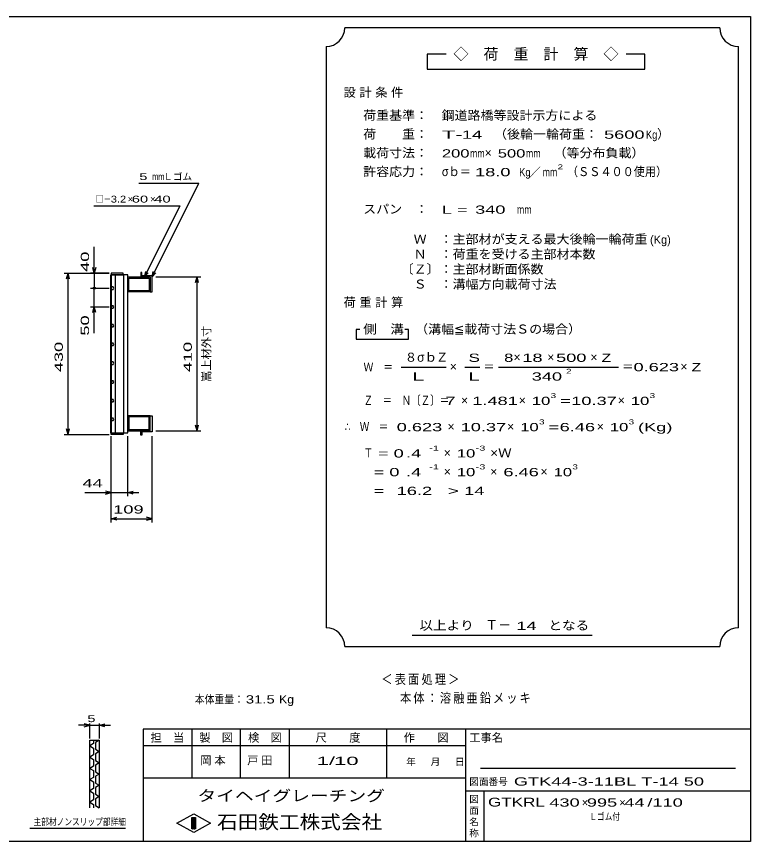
# Model space of a CAD drawing. Units: millimetres, scale not verified. Extents: x -1820 to 1731, y -1282 to 1054.
# Drawn here: x -227 to 1731, y -1146 to 1054 of the extents above; entities that cross this region are included whole.
import ezdxf
from ezdxf.enums import TextEntityAlignment as Align

# ---------------------------------------------------------------- set-up
doc = ezdxf.new("R2010")
doc.units = ezdxf.units.MM
doc.header["$LTSCALE"] = 10
for name, color, linetype, lineweight in [('0_2', 150, 'Continuous', 25), ('16', 3, 'Continuous', 25), ('22', 4, 'Continuous', 25), ('24', 2, 'Continuous', 25), ('32', 4, 'Continuous', 25)]:
    doc.layers.add(name, color=color, linetype=linetype, lineweight=lineweight)
doc.styles.add('ベクトル', font='')
doc.styles.get('ベクトル').set_extended_font_data('ベクトル')

msp = doc.modelspace()

# ---------------------------------------------------------------- linework, layer by layer
at = {"layer": '0_2'}
for p, q in [((-1729, 1053.5), (1731, 1053.5)), ((1731, 1053.5), (1731, -1146.5)), ((1731, -846.5), (111, -846.5)), ((111, -846.5), (111, -1146.5)), ((241, -846.5), (241, -976.5)), ((371, -976.5), (371, -846.5)), ((501, -846.5), (501, -976.5)), ((761, -976.5), (761, -846.5)), ((971, -846.5), (971, -1146.5)), ((971, -891.5), (111, -891.5)), ((1691, -951.5), (1011, -951.5)), ((111, -976.5), (971, -976.5)), ((971, -1011.5), (1731, -1011.5)), ((1021, -1146.5), (1021, -1011.5)), ((201, -1097.5), (246, -1072.5)), ((246, -1072.5), (291, -1097.5)), ((246, -1122.5), (201, -1097.5)), ((241, -1082.5), (251, -1082.5)), ((241, -1112.5), (241, -1082.5)), ((241, -1082.5), (243, -1082.5)), ((243, -1082.5), (243, -1112.5)), ((245, -1112.5), (245, -1082.5)), ((245, -1082.5), (247, -1082.5)), ((291, -1097.5), (246, -1122.5)), ((247, -1082.5), (247, -1112.5)), ((249, -1112.5), (249, -1082.5)), ((249, -1082.5), (251, -1082.5)), ((251, -1082.5), (251, -1112.5)), ((251, -1082.5), (251, -1112.5)), ((251, -1112.5), (241, -1112.5)), ((243, -1112.5), (245, -1112.5)), ((247, -1112.5), (249, -1112.5)), ((1731, -1146.5), (-1729, -1146.5))]:
    msp.add_line(p, q, dxfattribs=at)
at = {"layer": '16'}
for p, q in [((25.3, -56.5), (25.3, 364.5)), ((25.3, 364.5), (26, 364.5)), ((58, 369), (26, 369)), ((26, 369), (26, 364.5)), ((26, 364.5), (58, 364.5)), ((26, 364.5), (26, -56.5)), ((70, 364.5), (26, 364.5)), ((36.5, 364.5), (36.5, -56.5)), ((58, 364.5), (58, 369)), ((59.5, -56.5), (59.5, 364.5)), ((70, -56.5), (70, 364.5)), ((70, 359), (130, 359)), ((70, 319), (70, 359)), ((73, 356), (127, 356)), ((73, 322), (73, 356)), ((108, 371), (105, 371)), ((105, 371), (105, 359)), ((105, 359), (130, 359)), ((108, 362), (108, 371)), ((135, 362), (108, 362)), ((127, 356), (127, 322)), ((130, 359), (130, 319)), ((130, 359), (130, 319)), ((135, 319), (135, 362)), ((27.85, 332.24), (26, 328.98)), ((31.6, 332.26), (27.85, 332.24)), ((33.5, 329), (31.6, 332.26)), ((26, 328.98), (27.9, 325.74)), ((27.9, 325.74), (31.65, 325.76)), ((31.65, 325.76), (33.5, 329.02)), ((130, 319), (70, 319)), ((127, 322), (73, 322)), ((130, 319), (135, 319)), ((27.85, 282.24), (26, 278.98)), ((26, 278.98), (27.9, 275.74)), ((31.6, 282.26), (27.85, 282.24)), ((27.9, 275.74), (31.65, 275.76)), ((33.5, 279), (31.6, 282.26)), ((31.65, 275.76), (33.5, 279.02)), ((27.85, 232.24), (26, 228.98)), ((26, 228.98), (27.9, 225.74)), ((31.6, 232.26), (27.85, 232.24)), ((27.9, 225.74), (31.65, 225.76)), ((33.5, 229), (31.6, 232.26)), ((31.65, 225.76), (33.5, 229.02)), ((27.85, 182.24), (26, 178.98)), ((26, 178.98), (27.9, 175.74)), ((31.6, 182.26), (27.85, 182.24)), ((33.5, 179), (31.6, 182.26)), ((31.65, 175.76), (33.5, 179.02)), ((27.9, 175.74), (31.65, 175.76)), ((27.85, 132.24), (26, 128.98)), ((31.6, 132.26), (27.85, 132.24)), ((33.5, 129), (31.6, 132.26)), ((26, 128.98), (27.9, 125.74)), ((27.9, 125.74), (31.65, 125.76)), ((31.65, 125.76), (33.5, 129.02)), ((27.85, 82.24), (26, 78.98)), ((26, 78.98), (27.9, 75.74)), ((31.6, 82.26), (27.85, 82.24)), ((27.9, 75.74), (31.65, 75.76)), ((33.5, 79), (31.6, 82.26)), ((31.65, 75.76), (33.5, 79.02)), ((27.85, 32.24), (26, 28.98)), ((26, 28.98), (27.9, 25.74)), ((31.6, 32.26), (27.85, 32.24)), ((27.9, 25.74), (31.65, 25.76)), ((33.5, 29), (31.6, 32.26)), ((31.65, 25.76), (33.5, 29.02)), ((27.85, -17.76), (26, -21.02)), ((26, -21.02), (27.9, -24.26)), ((31.6, -17.74), (27.85, -17.76)), ((33.5, -21), (31.6, -17.74)), ((31.65, -24.24), (33.5, -20.98)), ((130, -11), (70, -11)), ((70, -11), (70, -51)), ((127, -14), (73, -14)), ((73, -14), (73, -48)), ((127, -48), (127, -14)), ((130, -51), (130, -11)), ((130, -11), (135, -11)), ((130, -51), (130, -11)), ((135, -11), (135, -54)), ((27.9, -24.26), (31.65, -24.24)), ((26, -56.5), (25.3, -56.5)), ((26, -56.5), (58, -56.5)), ((26, -61), (26, -56.5)), ((26, -56.5), (70, -56.5)), ((58, -61), (26, -61)), ((58, -56.5), (58, -61)), ((70, -51), (130, -51)), ((73, -48), (127, -48)), ((105, -63), (105, -51)), ((105, -51), (130, -51)), ((108, -63), (105, -63)), ((135, -54), (108, -54)), ((108, -54), (108, -63))]:
    msp.add_line(p, q, dxfattribs=at)
at = {"layer": '22'}
for p, q in [((100, 609), (260, 609)), ((135, 359), (260, 609)), ((-20, 549), (210, 549)), ((115, 359), (210, 549)), ((-19, 369), (-19, 439)), ((-19, 369), (-23, 384)), ((-15, 384), (-19, 369)), ((-99, 369), (21, 369)), ((-93, 354), (-89, 369)), ((-85, 354), (-89, 369)), ((-89, -61), (-89, 369)), ((21, 369), (-29, 369)), ((-19, 369), (-19, 329)), ((115, 359), (118, 373.6)), ((115, 359), (125, 370)), ((135, 359), (138, 373.6)), ((135, 359), (145, 370)), ((145, 359), (265, 359)), ((251, 344), (255, 359)), ((259, 344), (255, 359)), ((255, -51), (255, 359)), ((-29, 329), (21, 329)), ((-19, 279), (-19, 329)), ((-29, 279), (21, 279)), ((-23, 264), (-19, 279)), ((-15, 264), (-19, 279)), ((-19, 209), (-19, 279)), ((255, -51), (251, -36)), ((255, -51), (259, -36)), ((-99, -61), (21, -61)), ((-89, -61), (-93, -46)), ((-89, -61), (-85, -46)), ((26, -226), (26, -66)), ((26, -296), (26, -66)), ((70, -226), (70, -66)), ((135, -296), (135, -66)), ((145, -51), (265, -51)), ((-44, -216), (26, -216)), ((26, -216), (11, -212)), ((11, -220), (26, -216)), ((26, -216), (70, -216)), ((70, -216), (85, -212)), ((85, -220), (70, -216)), ((70, -216), (100, -216)), ((26, -286), (41, -282)), ((41, -290), (26, -286)), ((26, -286), (135, -286)), ((135, -286), (120, -282)), ((120, -290), (135, -286))]:
    msp.add_line(p, q, dxfattribs=at)
msp.add_circle((-19, 329), 3, dxfattribs=at)
at = {"layer": '24', "color": 4}
for p, q in [((1649, 1023.5), (649, 1023.5)), ((599, 973.5), (599, -576.5)), ((1699, -576.5), (1699, 973.5)), ((919, 953.5), (869, 953.5)), ((869, 953.5), (869, 913.5)), ((1449, 953.5), (1399, 953.5)), ((1449, 913.5), (1449, 953.5)), ((869, 913.5), (1449, 913.5)), ((689, 218.5), (679, 218.5)), ((679, 218.5), (679, 193.5)), ((819, 218.5), (809, 218.5)), ((819, 193.5), (819, 218.5)), ((679, 193.5), (819, 193.5)), ((799, 118.5), (919, 118.5)), ((969, 118.5), (1009, 118.5)), ((1059, 118.5), (1379, 118.5)), ((829, -596.5), (1309, -596.5)), ((649, -626.5), (1649, -626.5))]:
    msp.add_line(p, q, dxfattribs=at)
for centre, start, end in [((599, 1023.5), 270, 0), ((1699, 1023.5), 180, 270), ((599, -626.5), 0, 90), ((1699, -626.5), 90, 180)]:
    msp.add_arc(centre, 50, start, end, dxfattribs=at)
at = {"layer": '32'}
for p, q in [((-31, -836.5), (-46, -832.5)), ((-31, -871.5), (-31, -831.5)), ((-6, -831.5), (-6, -871.5)), ((-6, -836.5), (9, -832.5)), ((-31, -836.5), (-61, -836.5)), ((-46, -840.5), (-31, -836.5)), ((-31, -836.5), (-6, -836.5)), ((9, -840.5), (-6, -836.5)), ((-6, -836.5), (24, -836.5)), ((-31, -876.5), (-6, -876.5)), ((-31, -1056.5), (-31, -876.5)), ((-21, -876.5), (-21, -885.5)), ((-6, -876.5), (-16, -882.5)), ((-6, -876.5), (-6, -1056.5)), ((-21, -885.5), (-31, -891.5)), ((-31, -891.5), (-21, -897.5)), ((-21, -897.5), (-21, -915.5)), ((-16, -882.5), (-16, -900.5)), ((-16, -900.5), (-6, -906.5)), ((-21, -915.5), (-31, -921.5)), ((-31, -921.5), (-21, -927.5)), ((-6, -906.5), (-16, -912.5)), ((-16, -912.5), (-16, -930.5)), ((-21, -945.5), (-31, -951.5)), ((-21, -927.5), (-21, -945.5)), ((-16, -930.5), (-6, -936.5)), ((-6, -936.5), (-16, -942.5)), ((-16, -942.5), (-16, -960.5)), ((-31, -951.5), (-21, -957.5)), ((-21, -957.5), (-21, -975.5)), ((-16, -960.5), (-6, -966.5)), ((-6, -966.5), (-16, -972.5)), ((-21, -975.5), (-31, -981.5)), ((-31, -981.5), (-21, -987.5)), ((-21, -987.5), (-21, -1005.5)), ((-16, -972.5), (-16, -990.5)), ((-21, -1005.5), (-31, -1011.5)), ((-31, -1011.5), (-21, -1017.5)), ((-16, -990.5), (-6, -996.5)), ((-6, -996.5), (-16, -1002.5)), ((-16, -1002.5), (-16, -1020.5)), ((-21, -1017.5), (-21, -1035.5)), ((-16, -1020.5), (-6, -1026.5)), ((-6, -1026.5), (-16, -1032.5)), ((-16, -1032.5), (-16, -1050.5)), ((-21, -1035.5), (-31, -1041.5)), ((-31, -1041.5), (-21, -1047.5)), ((-21, -1047.5), (-21, -1056.5)), ((-16, -1050.5), (-6, -1056.5)), ((64, -1111.5), (-191, -1111.5))]:
    msp.add_line(p, q, dxfattribs=at)

# ---------------------------------------------------------------- texts
at = {"layer": '0_2', "style": 'ベクトル'}
for s, height, p in [('担\u3000当', 21.99, (131, -869.5)), ('製\u3000図', 21.99, (261, -869.5)), ('検\u3000図', 21.99, (391, -869.5)), ('尺\u3000\u3000度', 21.99, (571, -869.5)), ('作\u3000\u3000図', 21.99, (806, -869.5)), ('工事名', 21.99, (981, -869.5)), ('年', 18.33, (813, -934)), ('月', 18.33, (878, -934)), ('日', 18.33, (943, -934)), ('図面番号', 18.33, (981, -987)), ('図', 18.33, (981, -1034)), ('面', 18.33, (981, -1064)), ('名', 18.33, (981, -1094)), ('称', 18.33, (981, -1124))]:
    msp.add_text(s, height=height, dxfattribs=at).set_placement(p, align=Align.MIDDLE_LEFT)
at = {"layer": '0_2', "color": 222, "style": 'ベクトル'}
for s, height, width, p in [('タイヘイグレーチング', 29.33, 1.25, (256, -1024.5)), ('石田鉄工株式会社', 36.66, 1.1, (308.5, -1094.5))]:
    msp.add_text(s, height=height, dxfattribs=dict(at, width=width)).set_placement(p, align=Align.MIDDLE_LEFT)
at = {"layer": '22', "color": 2, "style": 'ベクトル'}
for s, height, p in [('Ｌゴム', 18.33, (165, 626.5)), ('×', 18.33, (70, 566.5)), ('×', 18.33, (130, 566.5)), ('×', 21.99, (1281, -1042.5)), ('×', 21.99, (1381, -1042.5))]:
    msp.add_text(s, height=height, dxfattribs=at).set_placement(p, align=Align.MIDDLE_LEFT)
for s, height, width, p in [(' 5 ', 18.33, 1.6, (90, 626.5)), ('mm', 18.33, 0.75, (135, 626.5)), ('□－', 18.33, 0.8, (-15, 566.5)), ('3.2', 18.33, 1.2, (25, 566.5)), (' 60 ', 18.33, 1.6, (70, 566.5)), (' 40 ', 18.33, 1.6, (130, 566.5)), (' 44 ', 21.99, 1.65, (-64, -191)), (' 109 ', 21.99, 1.65, (18, -261)), ('本体重量：', 21.99, 0.85, (249, -767.5)), (' 31.5', 21.99, 1.35, (374, -767.5)), ('Kg', 21.99, 1.1, (474, -767.5)), ('1/', 21.99, 2, (574, -931.5)), (' 10 ', 21.99, 2, (604, -931.5)), ('GTK44-3-11BL T-14 50                ', 21.99, 1.65, (1100, -986.5)), ('GTKRL', 23.46, 1.45, (1031, -1041.5)), (' 430 ', 21.99, 1.65, (1181, -1042.5)), (' 995 ', 21.99, 1.65, (1281, -1042.5)), (' 44 ', 21.99, 1.65, (1381, -1042.5)), ('/', 21.99, 1.65, (1456, -1042.5)), (' 110 ', 21.99, 1.65, (1456, -1042.5)), ('Ｌゴム付', 18.33, 0.8, (1301, -1080))]:
    msp.add_text(s, height=height, dxfattribs=dict(at, width=width)).set_placement(p, align=Align.MIDDLE_LEFT)
at = {"layer": '22', "color": 2, "style": 'ベクトル', "width": 1.65}
for s, p in [(' 40 ', (-44, 359)), (' 50 ', (-44, 189)), (' 430 ', (-114, 91.5)), (' 410', (230, 91.5))]:
    msp.add_text(s, height=21.99, rotation=90, dxfattribs=at).set_placement(p, align=Align.MIDDLE_LEFT)
at = {"layer": '22', "color": 2, "style": 'ベクトル'}
msp.add_text('嵩上材外寸', height=21.99, rotation=90, dxfattribs=at).set_placement((280, 79), align=Align.MIDDLE_LEFT)
at = {"layer": '22', "color": 2, "attachment_point": 4, "style": 'ベクトル'}
for s, insert, char_height in [('\\T1.2;\\W0.85;＜表面処理＞', (746.5, -715), 25.66), ('\\T1.19;\\W0.85;本体：溶融亜鉛メッキ', (796.5, -765), 25.66), ('\\T1.25;岡本\u3000', (263.5, -931.5), 21.99), ('\\T1.25;戸田\u3000', (388.5, -931.5), 21.99)]:
    msp.add_mtext(s, dxfattribs=dict(at, insert=insert, char_height=char_height))
at = {"layer": '24', "style": 'ベクトル'}
for s, height, p in [('◇\u3000荷\u3000重\u3000計\u3000算\u3000◇', 29.33, (939, 953.5)), ('）', 24.19, (1482, 740)), ('×', 24.19, (1022, 690)), ('／', 21.99, (1141.5, 638.5)), ('(Kg)', 21.99, (1463, 458.5)), ('８', 24.19, (809, 145)), ('σｂ', 24.19, (842, 145)), ('Ｚ', 24.19, (892, 145)), ('×', 24.19, (1099, 145)), ('×', 24.19, (1189, 145)), ('×', 24.19, (1304, 145)), ('×', 24.19, (929, 120)), ('×', 24.19, (1544, 120)), ('×', 24.19, (959, 30)), ('×', 24.19, (1113, 30)), ('×', 24.19, (1377, 30)), ('×', 24.19, (923, -40)), ('×', 24.19, (1082, -40)), ('×', 24.19, (1321, -40)), ('×', 24.19, (913, -110)), ('×', 24.19, (913, -160)), ('×', 24.19, (1037, -160)), ('×', 24.19, (1171, -160)), ('Ｔ－', 25.66, (1023, -569))]:
    msp.add_text(s, height=height, dxfattribs=at).set_placement(p, align=Align.MIDDLE_LEFT)
for s, height, width, p in [('荷重基準：\u3000', 24.19, 1.05, (698, 790)), ('鋼道路橋等設計示方による', 24.19, 1.05, (907, 790)), ('荷\u3000\u3000重：\u3000', 24.19, 1.05, (698, 740)), ('T-', 21.99, 2, (908, 738.5)), (' 14 ', 21.99, 1.65, (948, 738.5)), ('（後輪一輪荷重：', 24.19, 1.05, (1047, 740)), (' 5600', 21.99, 1.65, (1327, 738.5)), ('Kg', 21.99, 0.85, (1452, 738.5)), ('載荷寸法：\u3000', 24.19, 1.05, (698, 690)), ('\u3000（等分布負載）', 24.19, 1.05, (1171, 690)), ('200', 21.99, 1.5, (908, 688.5)), ('mm', 21.99, 0.8, (983, 688.5)), ('500', 21.99, 1.5, (1057, 688.5)), ('mm', 21.99, 0.8, (1132, 688.5)), ('許容応力：\u3000', 24.19, 1.05, (698, 640)), ('σｂ＝', 24.19, 0.9, (908, 640)), (' 18.0', 21.99, 1.65, (983, 638.5)), ('Kg', 21.99, 0.85, (1114, 638.5)), ('mm', 21.99, 0.8, (1176.5, 638.5)), ('2', 13.2, 1.5, (1216.5, 652.5)), ('（ＳＳ４００使用）', 24.19, 0.9, (1241.5, 640)), ('スパン\u3000：\u3000', 24.19, 1.05, (698, 540)), ('L =', 21.99, 1.65, (908, 538.5)), (' 340 ', 21.99, 1.65, (983, 538.5)), ('mm', 21.99, 0.8, (1108, 538.5)), ('\u3000Ｗ\u3000：主部材が支える最大後輪一輪荷重', 24.19, 1.05, (798, 460)), ('\u3000Ｎ\u3000：荷重を受ける主部材本数', 24.19, 1.05, (798, 420)), ('〔Ｚ〕：主部材断面係数', 24.19, 1.05, (798, 380)), ('\u3000Ｓ\u3000：溝幅方向載荷寸法', 24.19, 1.05, (798, 340)), ('側\u3000溝', 24.19, 1.1, (698, 220)), ('\u3000（溝幅≦載荷寸法Ｓの場合）', 24.19, 1.05, (802, 220)), ('S', 21.99, 1.55, (979, 143.5)), ('8', 21.99, 1.5, (1074, 143.5)), (' 18 ', 21.99, 1.65, (1109, 143.5)), (' 500 ', 21.99, 1.65, (1199, 143.5)), ('Z', 21.99, 1.4, (1334, 143.5)), ('Ｗ\u3000＝', 21.99, 0.85, (699, 118.5)), ('＝', 24.19, 0.9, (1019, 120)), ('2', 13.2, 1.5, (1239, 107.5)), ('＝', 24.19, 0.9, (1389, 120)), ('0.623', 21.99, 1.65, (1419, 118.5)), ('Z', 21.99, 1.4, (1574, 118.5)), ('L', 21.99, 1.8, (979, 93.5)), (' 340 ', 21.99, 1.65, (1134, 93.5)), ('Ｚ\u3000＝\u3000Ｎ〔Ｚ〕＝', 24.19, 0.75, (699, 30)), ('3', 13.2, 1.5, (1198, 42.5)), ('3', 13.2, 1.5, (1462, 42.5)), (' 7 ', 21.99, 1.65, (904, 28.5)), ('1.481', 21.99, 1.65, (989, 28.5)), ('10', 21.99, 1.5, (1148, 28.5)), ('=', 21.99, 1.7, (1223, 28.5)), ('10.37', 21.99, 1.65, (1253, 28.5)), ('10', 21.99, 1.5, (1412, 28.5)), ('3', 13.2, 1.5, (1167, -27.5)), ('3', 13.2, 1.5, (1406, -27.5)), ('∴\u3000Ｗ\u3000＝', 24.19, 0.75, (649, -40)), (' 0.623', 21.99, 1.65, (774, -41.5)), ('10.37', 21.99, 1.65, (958, -41.5)), ('10', 21.99, 1.5, (1117, -41.5)), ('=', 21.99, 1.7, (1192, -41.5)), ('6.46', 21.99, 1.65, (1222, -41.5)), ('10', 21.99, 1.5, (1356, -41.5)), ('(Kg)', 21.99, 1.65, (1431, -41.5)), ('Ｔ', 24.19, 0.75, (699, -110)), (' = 0', 21.99, 1.65, (724, -111.5)), (' .4 ', 21.99, 1.65, (799, -111.5)), ('-1', 13.2, 1.65, (874, -97.5)), ('10', 21.99, 1.5, (948, -111.5)), ('-3', 13.2, 1.65, (998, -97.5)), ('×Ｗ', 24.19, 1.1, (1037, -110)), ('  = 0', 21.99, 1.65, (699, -161.5)), (' .4 ', 21.99, 1.65, (799, -161.5)), ('-1', 13.2, 1.65, (874, -147.5)), ('10', 21.99, 1.5, (948, -161.5)), ('-3', 13.2, 1.65, (998, -147.5)), ('6.46', 21.99, 1.65, (1072, -161.5)), ('10', 21.99, 1.5, (1206, -161.5)), ('3', 13.2, 1.5, (1256, -147.5)), ('  =', 21.99, 1.65, (699, -211.5)), (' 16.2', 21.99, 1.65, (774, -211.5)), ('>', 21.99, 1.7, (924, -211.5)), (' 14 ', 21.99, 1.65, (954, -211.5)), ('以上より\u3000', 24.19, 1.1, (848, -570)), (' 14 ', 21.99, 1.65, (1093, -571.5)), ('となる', 24.19, 1.1, (1192, -570))]:
    msp.add_text(s, height=height, dxfattribs=dict(at, width=width)).set_placement(p, align=Align.MIDDLE_LEFT)
at = {"layer": '24', "attachment_point": 4, "style": 'ベクトル'}
for s, insert, char_height in [('\\T1.28;設計条件', (645.5, 850), 24.19), ('\\T1.28;荷重計算', (645.5, 290), 24.19), ('\\T1.5;\\W2;\\~L\\~', (804, 93.5), 21.99)]:
    msp.add_mtext(s, dxfattribs=dict(at, insert=insert, char_height=char_height))
at = {"layer": '32', "color": 2, "style": 'ベクトル'}
for s, width, p in [(' 5 ', 1.6, (-48.5, -819)), ('主部材ノンスリップ部詳細', 0.8, (-181, -1094))]:
    msp.add_text(s, height=18.33, dxfattribs=dict(at, width=width)).set_placement(p, align=Align.MIDDLE_LEFT)

doc.saveas('drawing.dxf')
